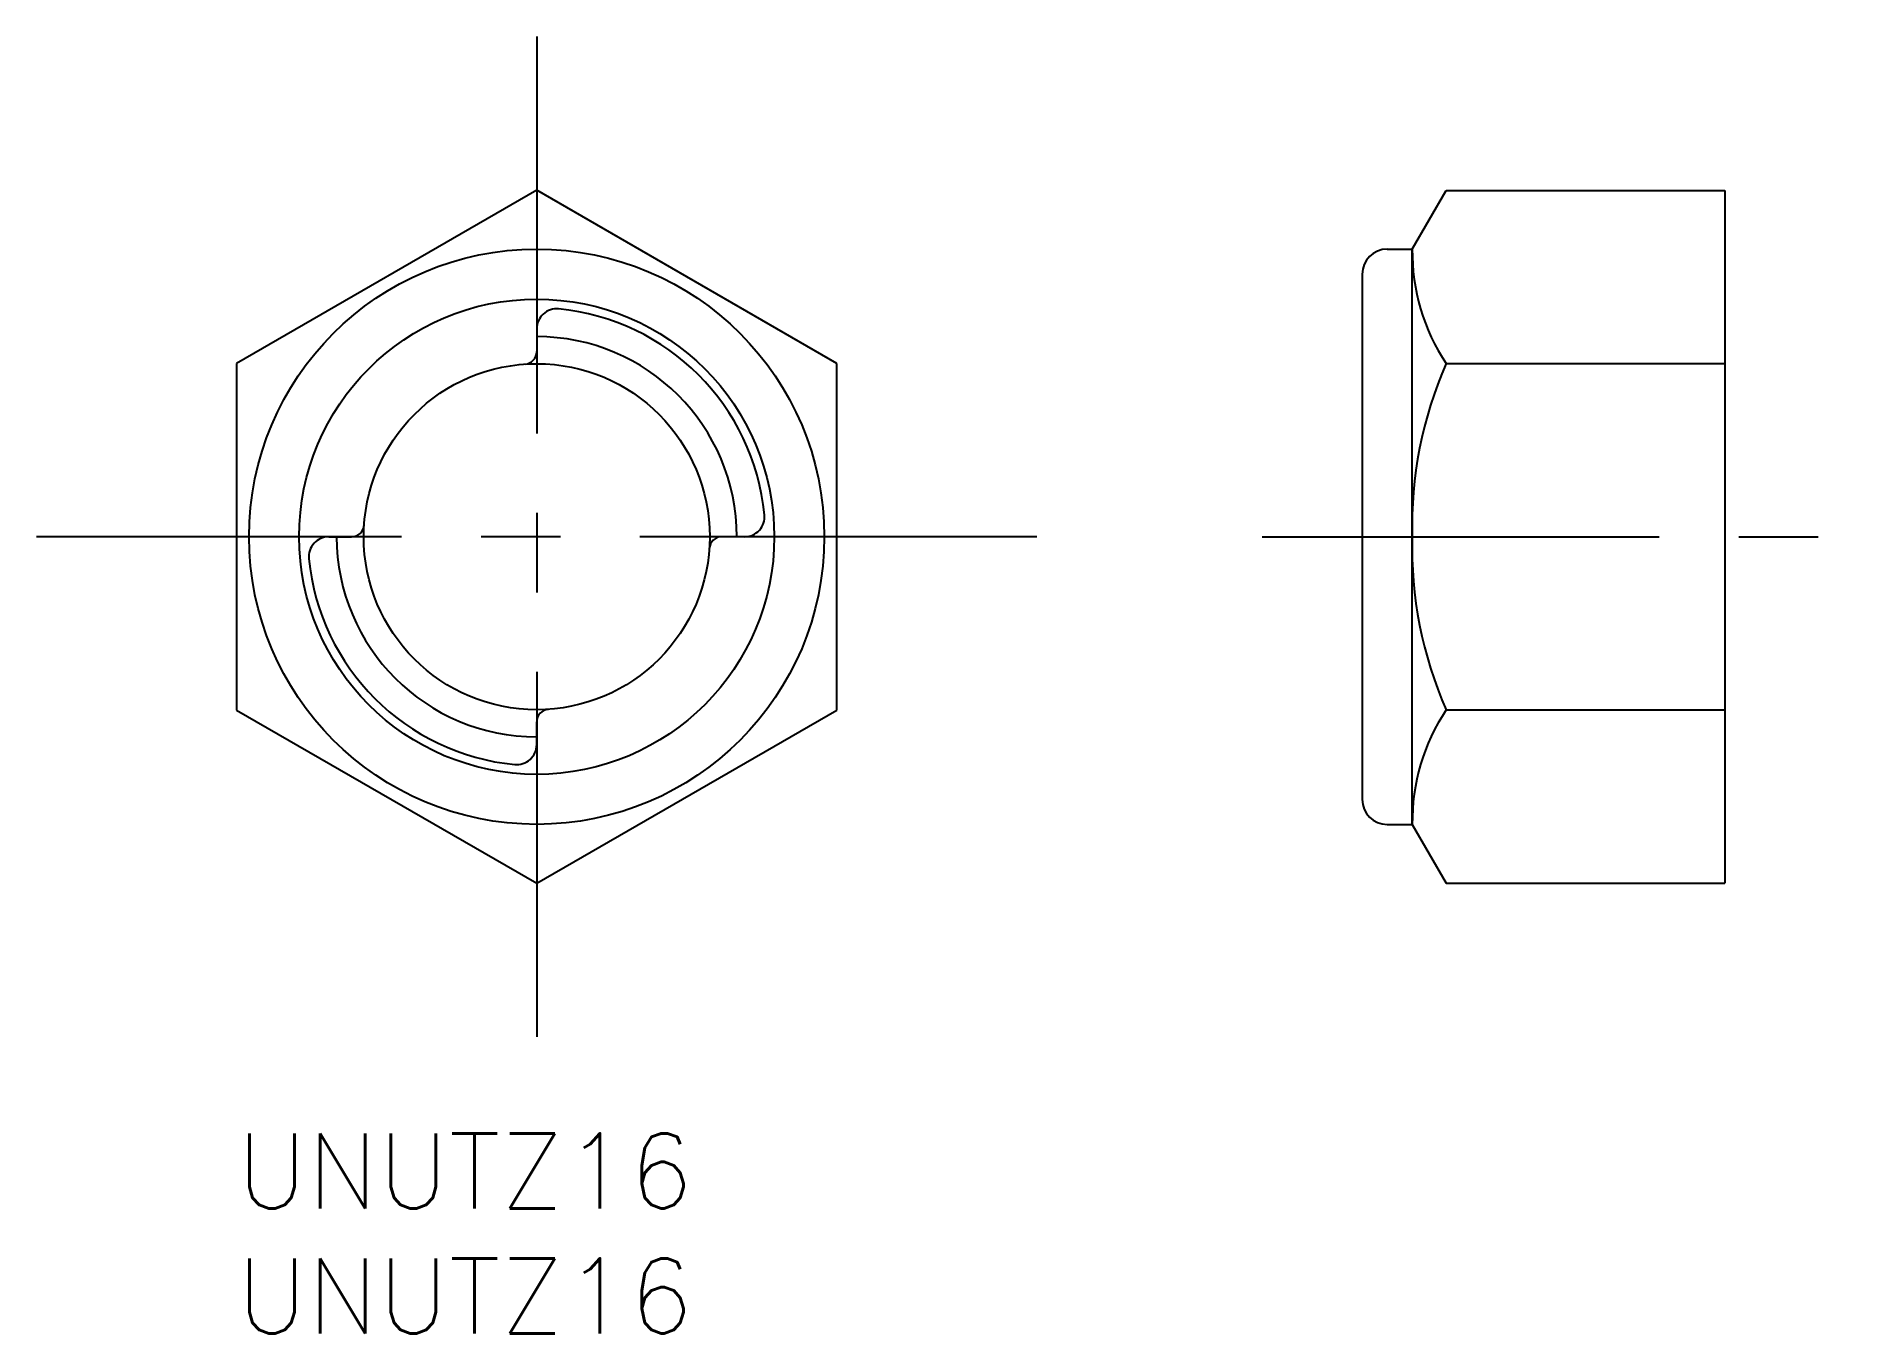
# Model space of a CAD drawing. Extents: x -8 to 65, y -8 to 43.9.
import ezdxf

# ---------------------------------------------------------------- set-up
doc = ezdxf.new("R2010")
doc.units = 0
doc.header["$LTSCALE"] = 0.5
doc.linetypes.add('CENTER', pattern=[50.8, 31.75, -6.35, 6.35, -6.35])
for name, color, linetype in [('MSM_CENTER', 1, 'CENTER'), ('MSM_CONTINUOUS', 7, 'CONTINUOUS'), ('MSM_NARROW', 5, 'CONTINUOUS'), ('MSM_PART_NUMBER', 7, 'CONTINUOUS')]:
    doc.layers.add(name, color=color, linetype=linetype)
doc.styles.get("Standard").update_dxf_attribs({"font": 'txt.shx', "height": 3, "bigfont": 'bigfont.shx'})

# ---------------------------------------------------------------- blocks, each defined once
blk = doc.blocks.new('*U2')
at = {"layer": 'MSM_PART_NUMBER'}
blk.add_text('UNUTZ16', height=3, dxfattribs=at).set_placement((0, -3))
blk = doc.blocks.new('*U3')
at = {"layer": 'MSM_PART_NUMBER'}
blk.add_text('UNUTZ16', height=3, dxfattribs=at).set_placement((0, -8))

msp = doc.modelspace()

# ---------------------------------------------------------------- linework, layer by layer
at = {"layer": 'MSM_CENTER'}
for p, q in [((12, 43.856), (12, 3.856)), ((32, 23.856), (-8, 23.856)), ((41.013, 23.856), (65.013, 23.856))]:
    msp.add_line(p, q, dxfattribs=at)
at = {"layer": 'MSM_CONTINUOUS'}
for p, q in [((12, 37.713), (0, 30.785)), ((24, 30.785), (12, 37.713)), ((47.013, 35.356), (48.37, 37.706)), ((48.37, 37.706), (59.513, 37.706)), ((59.513, 37.706), (59.513, 10.006)), ((46.013, 35.356), (47.013, 35.356)), ((47.013, 12.356), (47.013, 35.356)), ((45.013, 34.356), (45.013, 13.356)), ((12, 32.168), (12, 31.257)), ((0, 30.785), (0, 16.928)), ((24, 16.928), (24, 30.785)), ((48.37, 30.781), (59.513, 30.781)), ((3.688, 23.856), (4.599, 23.856)), ((20.312, 23.856), (19.401, 23.856)), ((0, 16.928), (12, 10)), ((12, 10), (24, 16.928)), ((48.37, 16.931), (59.513, 16.931)), ((12, 15.545), (12, 16.456)), ((46.013, 12.356), (47.013, 12.356)), ((47.013, 12.356), (48.37, 10.006)), ((48.37, 10.006), (59.513, 10.006))]:
    msp.add_line(p, q, dxfattribs=at)
for radius in [11.5, 9.5, 6.918]:
    msp.add_circle((12, 23.856), radius, dxfattribs=at)
for centre, radius, start, end in [((46.013, 34.356), 1, 90, 180), ((55.012, 35.24), 8, 179.16606, 213.8707), ((12.8, 32.168), 0.8, 84.50215, 180), ((12, 23.856), 9.15, 5.49785, 84.50215), ((11.5, 31.257), 0.5, 273.86513, 0), ((63.006, 24.318), 16, 156.17519, 181.65442), ((4.599, 24.356), 0.5, 270, 356.13487), ((20.312, 24.656), 0.8, 270, 5.49785), ((3.688, 23.056), 0.8, 90, 185.49785), ((19.401, 23.356), 0.5, 90, 176.13487), ((63.006, 23.394), 16, 178.34558, 203.82481), ((12, 23.856), 9.15, 185.49785, 264.50215), ((12.5, 16.456), 0.5, 93.86513, 180), ((55.012, 12.473), 8, 146.1293, 180.83394), ((11.2, 15.545), 0.8, 264.50215, 0), ((46.013, 13.356), 1, 180, 270)]:
    msp.add_arc(centre, radius, start, end, dxfattribs=at)
at = {"layer": 'MSM_NARROW'}
for start, end in [(0, 90), (180, 270)]:
    msp.add_arc((12, 23.856), 8, start, end, dxfattribs=at)

# ---------------------------------------------------------------- block references
at = {"layer": 'MSM_CONTINUOUS'}
for name in ['*U2', '*U3']:
    msp.add_blockref(name, (0, 0), dxfattribs=at)

doc.saveas('drawing.dxf')
